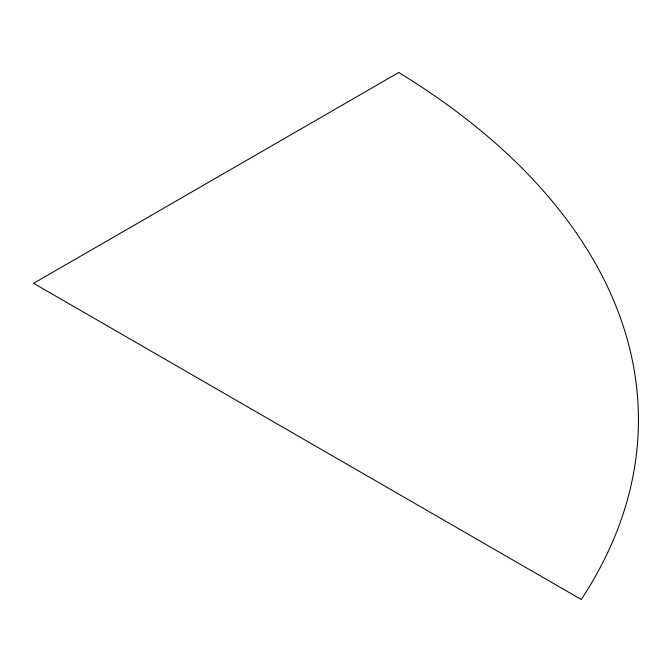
<?xml version="1.0" encoding="UTF-8"?>
<svg xmlns="http://www.w3.org/2000/svg" width="672" height="672" viewBox="0 0 672 672"><rect width="100%" height="100%" fill="white"/><g stroke="black" fill="none" stroke-linecap="round" stroke-linejoin="round"><path stroke-width="1.01" d="M398.698 72.517L33.6 283.307L581.246 599.483A874.734 505.025 0 0 0 398.698 72.517"/></g></svg>
